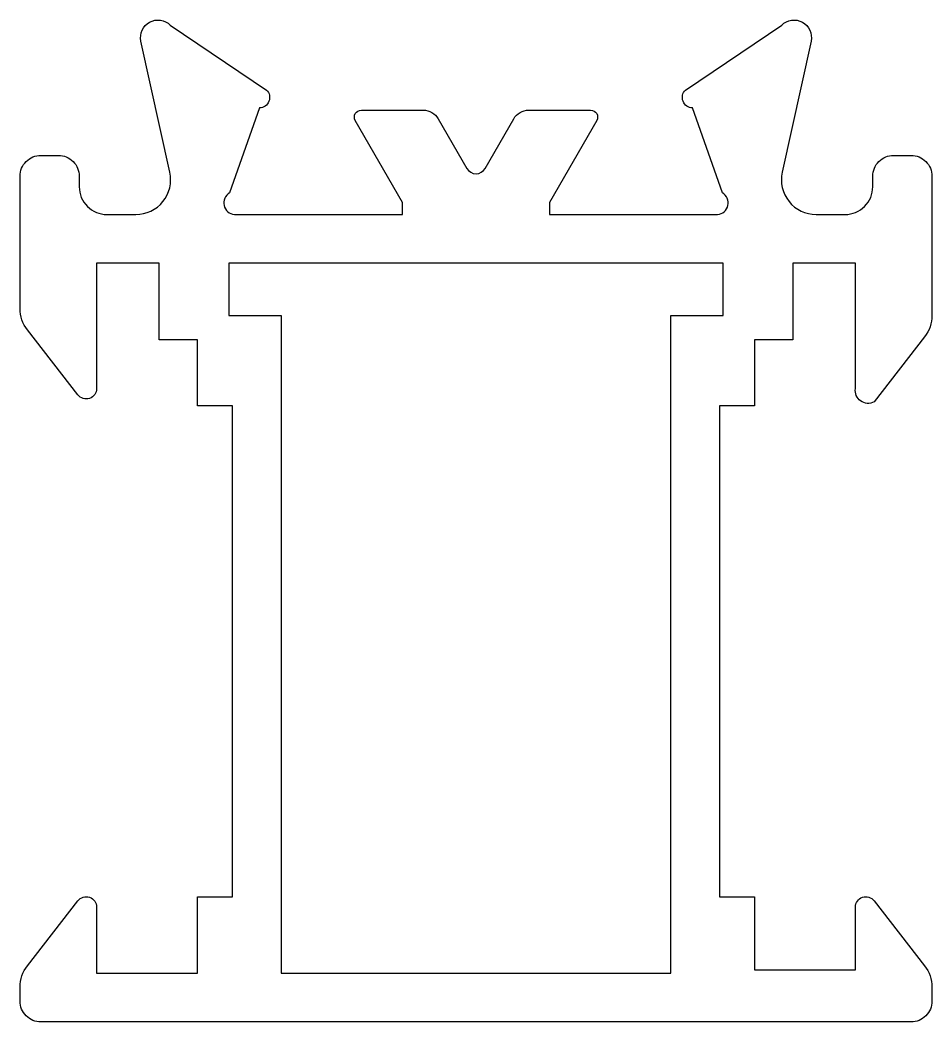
# Model space of a CAD drawing. Extents: x 167.6 to 193.8, y 211.1 to 239.9.
import ezdxf

# ---------------------------------------------------------------- set-up
doc = ezdxf.new("R2010")
doc.units = 0
doc.layers.get('0').update_dxf_attribs({"linetype": 'CONTINUOUS'})

msp = doc.modelspace()

# ---------------------------------------------------------------- linework, layer by layer
msp.add_lwpolyline([(172.699, 212.525), (172.699, 214.725), (173.699, 214.725), (173.699, 228.825), (172.699, 228.825), (172.699, 230.725), (171.599, 230.725), (171.599, 232.925), (169.799, 232.925), (169.799, 229.325, -0.714379), (169.262, 229.141), (167.809, 231.012, -0.166603), (167.599, 231.625), (167.599, 235.425, -0.414214), (168.199, 236.025), (168.699, 236.025, -0.414214), (169.299, 235.425), (169.299, 235.125, 0.414214), (170.099, 234.325), (170.926, 234.325, 0.479188), (171.903, 235.54), (171.074, 239.308, -0.745119), (171.914, 239.769), (174.682, 237.902, -0.660423), (174.479, 237.389), (173.619, 234.946, 0.73592), (173.759, 234.325), (178.591, 234.325), (178.591, 234.67), (177.232, 237.025, -0.57735), (177.405, 237.325), (179.182, 237.325, -0.267949), (179.615, 237.075), (180.439, 235.648, 0.57735), (180.959, 235.648), (181.782, 237.075, -0.267949), (182.215, 237.325), (183.993, 237.325, -0.57735), (184.166, 237.025), (182.807, 234.67), (182.807, 234.325), (187.639, 234.325, 0.73592), (187.779, 234.946), (186.919, 237.389, -0.660423), (186.716, 237.902), (189.484, 239.769, -0.745119), (190.324, 239.308), (189.495, 235.54, 0.479188), (190.471, 234.325), (191.299, 234.325, 0.414214), (192.099, 235.125), (192.099, 235.425, -0.414214), (192.699, 236.025), (193.199, 236.025, -0.414214), (193.799, 235.425), (193.799, 231.425, -0.166603), (193.589, 230.812), (192.136, 228.941, -0.614239), (191.599, 229.325), (191.599, 232.925), (189.799, 232.925), (189.799, 230.725), (188.699, 230.725), (188.699, 228.825), (187.699, 228.825), (187.699, 214.725), (188.699, 214.725), (188.699, 212.625), (191.599, 212.625), (191.599, 214.425, -0.714379), (192.136, 214.609), (193.589, 212.738, -0.166603), (193.799, 212.125), (193.799, 211.725, -0.414214), (193.199, 211.125), (168.199, 211.125, -0.414214), (167.599, 211.725), (167.599, 212.125, -0.166603), (167.809, 212.738), (169.262, 214.609, -0.714379), (169.799, 214.425), (169.799, 212.525)], format="xyb", close=True)
at = {"color": 7}
msp.add_lwpolyline([(186.299, 212.525), (186.299, 231.425), (187.799, 231.425), (187.799, 232.925), (173.599, 232.925), (173.599, 231.425), (175.099, 231.425), (175.099, 212.525)], close=True, dxfattribs=at)

doc.saveas('drawing.dxf')
